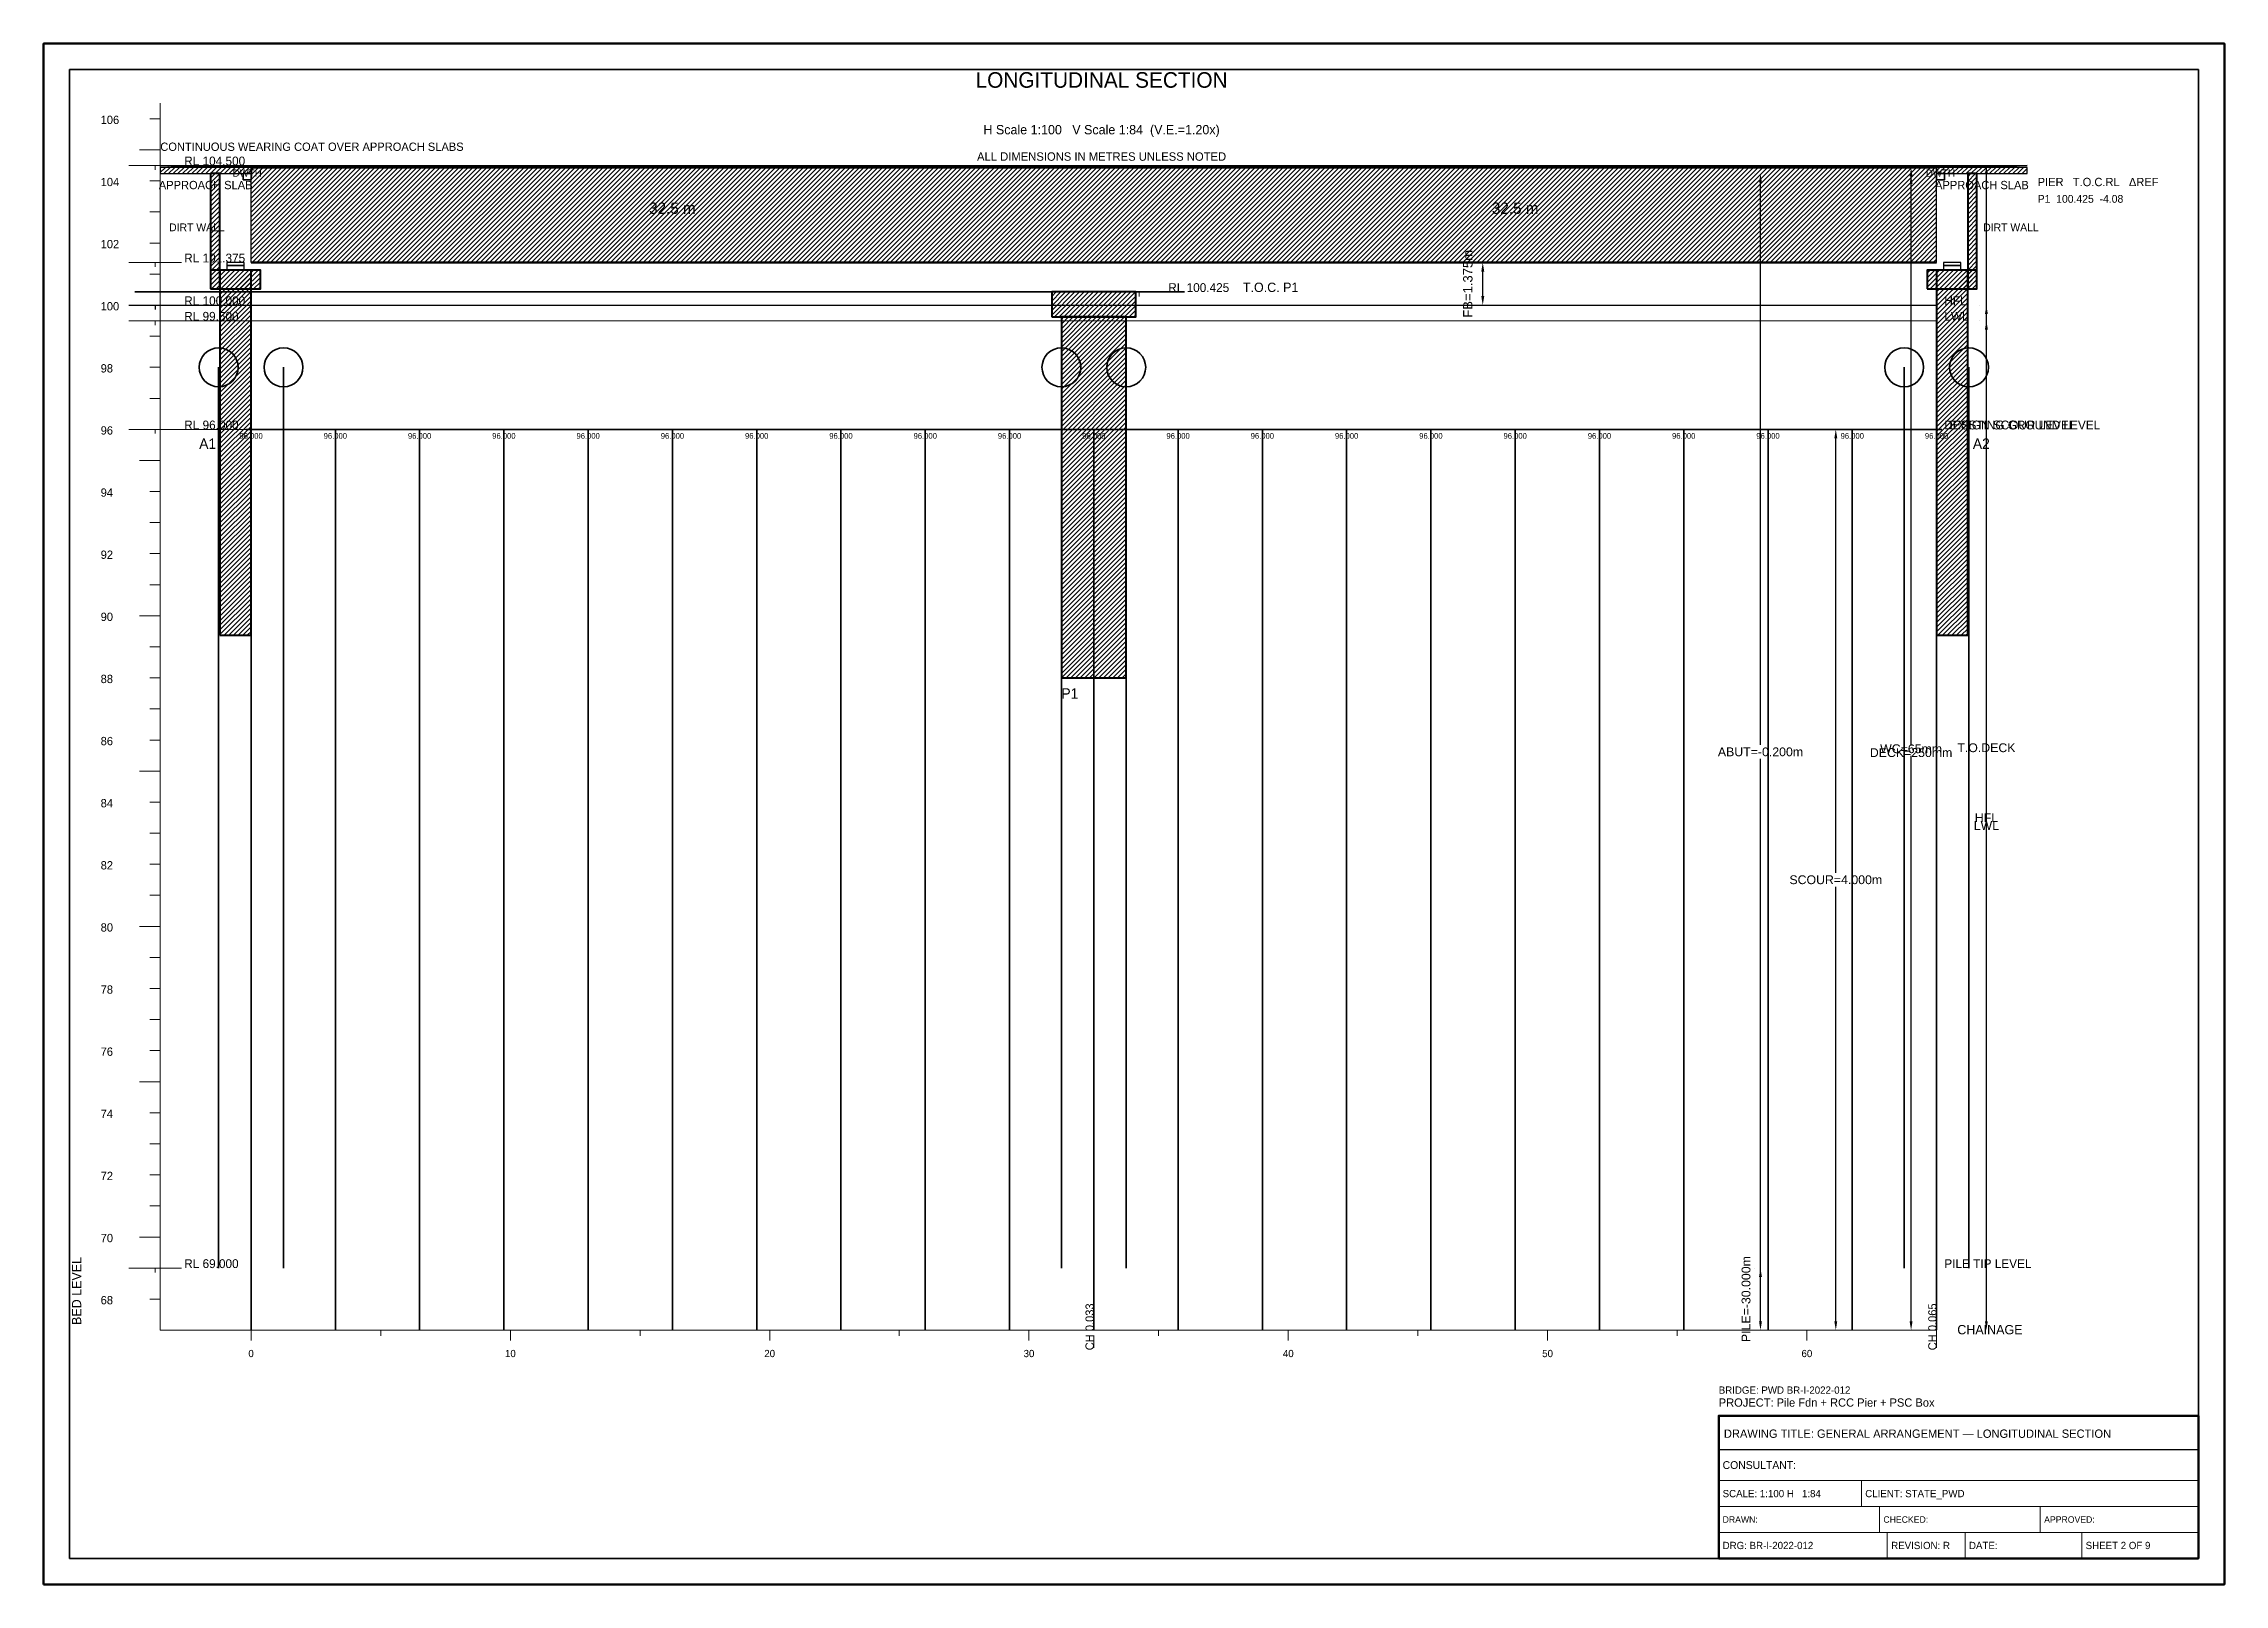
# Model space of a CAD drawing. Header units: metres. Extents: x 0 to 841, y 0 to 594.
import ezdxf
from ezdxf.enums import TextEntityAlignment as Align

# ---------------------------------------------------------------- set-up
doc = ezdxf.new("R2010")
doc.units = ezdxf.units.M
doc.linetypes.add('DASHED', pattern=[0.5, 0.375, -0.125])
doc.linetypes.add('DASHED2', pattern=[0.25, 0.1875, -0.0625])
for name, color, linetype, lineweight in [('ABUT-PROF', 4, 'Continuous', 50), ('BORDER-INNER', 7, 'Continuous', 35), ('BORDER-OUTER', 7, 'Continuous', 70), ('CIVIL-CHAINAGE', 7, 'Continuous', 18), ('CIVIL-GROUND', 3, 'Continuous', 35), ('CIVIL-HFL', 5, 'DASHED', 25), ('CIVIL-LWL', 4, 'DASHED', 18), ('CIVIL-ROAD', 7, 'Continuous', 25), ('CIVIL-SCOUR', 1, 'DASHED2', 18), ('DIM-CHAINAGE', 3, 'Continuous', 18), ('DIM-LEVEL', 3, 'Continuous', 18), ('DIM-LINEAR', 3, 'Continuous', 18), ('FOUND-PILE', 4, 'Continuous', 35), ('STRUC-HATCHING', 8, 'Continuous', 18), ('STRUC-SECTION', 2, 'Continuous', 35), ('SUB-ABUT', 3, 'Continuous', 35), ('SUB-BEARING', 5, 'Continuous', 25), ('SUB-DIRT-WALL', 3, 'Continuous', 35), ('SUB-PIER', 2, 'Continuous', 35), ('SUPER-DECK', 2, 'Continuous', 50), ('SUPER-WEARING', 8, 'Continuous', 25), ('TEXT-GENERAL', 7, 'Continuous', 18), ('TEXT-HEADER', 7, 'Continuous', 25), ('TEXT-LEVEL', 5, 'Continuous', 18), ('TEXT-SPEC', 7, 'Continuous', 13), ('TEXT-TITLE', 7, 'Continuous', 25), ('TITLEBLK-BOX', 7, 'Continuous', 50), ('TITLEBLK-TEXT', 7, 'Continuous', 18)]:
    doc.layers.add(name, color=color, linetype=linetype, lineweight=lineweight)
doc.styles.add('BRIDGE_STD', font='Arial.ttf')
doc.dimstyles.new('pmb100', dxfattribs={"dimtxt": 2.5, "dimasz": 0.9375, "dimexe": 2.5, "dimexo": 2.5, "dimtad": 0, "dimtih": 1, "dimdec": 0, "dimtxsty": 'BRIDGE_STD', "dimcen": 2.5, "dimazin": 3, "dimtfac": 1, "dimtmove": 0, "dimatfit": 3})

msp = doc.modelspace()

# ---------------------------------------------------------------- hatches: boundary and pattern name
at = {"layer": 'STRUC-HATCHING'}
h = msp.add_hatch(dxfattribs=at)
h.set_pattern_fill('ANSI31', scale=0.4)
h.paths.add_polyline_path([(45, 543.88), (80, 543.88), (80, 546.27), (45, 546.27)])
h = msp.add_hatch(dxfattribs=at)
h.set_pattern_fill('ANSI31', scale=0.4)
h.paths.add_polyline_path([(64.41, 499.45), (68, 499.45), (68, 543.88), (64.41, 543.88)])
h = msp.add_hatch(dxfattribs=at)
h.set_pattern_fill('ANSI31', scale=0.4)
h.paths.add_polyline_path([(80, 509.63), (730, 509.63), (730, 546.27), (80, 546.27)])
h = msp.add_hatch(dxfattribs=at)
h.set_pattern_fill('ANSI31', scale=0.4)
h.paths.add_polyline_path([(730, 543.88), (765, 543.88), (765, 546.27), (730, 546.27)])
h = msp.add_hatch(dxfattribs=at)
h.set_pattern_fill('ANSI31', scale=0.4)
h.paths.add_polyline_path([(742, 499.45), (745.59, 499.45), (745.59, 543.88), (742, 543.88)])
h = msp.add_hatch(dxfattribs=at)
h.set_pattern_fill('ANSI31', scale=0.4)
h.paths.add_polyline_path([(64.41, 499.45), (83.59, 499.45), (83.59, 506.64), (64.41, 506.64)])
h = msp.add_hatch(dxfattribs=at)
h.set_pattern_fill('ANSI31', scale=0.4)
h.paths.add_polyline_path([(68, 365.93), (80, 365.93), (80, 506.64), (68, 506.64)])
h = msp.add_hatch(dxfattribs=at)
h.set_pattern_fill('ANSI31', scale=0.4)
h.paths.add_polyline_path([(726.41, 499.45), (745.59, 499.45), (745.59, 506.64), (726.41, 506.64)])
h = msp.add_hatch(dxfattribs=at)
h.set_pattern_fill('ANSI31', scale=0.4)
h.paths.add_polyline_path([(730, 365.93), (742, 365.93), (742, 506.64), (730, 506.64)])
h = msp.add_hatch(dxfattribs=at)
h.set_pattern_fill('ANSI31', scale=0.4)
h.paths.add_polyline_path([(388.75, 488.67), (421.25, 488.67), (421.25, 498.25), (388.75, 498.25)])
h = msp.add_hatch(dxfattribs=at)
h.set_pattern_fill('ANSI31', scale=0.4)
h.paths.add_polyline_path([(392.5, 349.47), (417.5, 349.47), (417.5, 488.67), (392.5, 488.67)])
at = {"layer": 'SUPER-WEARING'}
h = msp.add_hatch(dxfattribs=at)
h.set_pattern_fill('SOLID')
h.paths.add_polyline_path([(45, 547.05), (765, 547.05), (752, 546.27), (58, 546.27)])

# ---------------------------------------------------------------- linework, layer by layer
at = {"layer": 'ABUT-PROF', "lineweight": 35}
for points in [[(77, 541.48), (80, 541.48), (80, 543.88), (77, 543.88), (77, 541.48)], [(730, 541.48), (733, 541.48), (733, 543.88), (730, 543.88), (730, 541.48)]]:
    msp.add_lwpolyline(points, dxfattribs=at)
at = {"layer": 'BORDER-INNER'}
msp.add_lwpolyline([(10, 10), (831, 10), (831, 584), (10, 584), (10, 10)], dxfattribs=at)
at = {"layer": 'BORDER-OUTER'}
msp.add_lwpolyline([(0, 0), (841, 0), (841, 594), (0, 594), (0, 0)], dxfattribs=at)
at = {"layer": 'CIVIL-CHAINAGE'}
for p, q in [((45, 98), (730, 98)), ((80, 98), (80, 94)), ((130, 98), (130, 95.8)), ((180, 98), (180, 94)), ((230, 98), (230, 95.8)), ((280, 98), (280, 94)), ((330, 98), (330, 95.8)), ((380, 98), (380, 94)), ((405, 96), (405, 91.2)), ((430, 98), (430, 95.8)), ((480, 98), (480, 94)), ((530, 98), (530, 95.8)), ((580, 98), (580, 94)), ((630, 98), (630, 95.8)), ((680, 98), (680, 94)), ((730, 98), (730, 95.8)), ((730, 96), (730, 91.2))]:
    msp.add_line(p, q, dxfattribs=at)
at = {"layer": 'CIVIL-GROUND', "color": 3}
for p, q in [((78, 445.27), (82, 445.27)), ((110.5, 445.27), (114.5, 445.27)), ((143, 445.27), (147, 445.27)), ((175.5, 445.27), (179.5, 445.27)), ((208, 445.27), (212, 445.27)), ((240.5, 445.27), (244.5, 445.27)), ((273, 445.27), (277, 445.27)), ((305.5, 445.27), (309.5, 445.27)), ((338, 445.27), (342, 445.27)), ((370.5, 445.27), (374.5, 445.27)), ((403, 445.27), (407, 445.27)), ((435.5, 445.27), (439.5, 445.27)), ((468, 445.27), (472, 445.27)), ((500.5, 445.27), (504.5, 445.27)), ((533, 445.27), (537, 445.27)), ((565.5, 445.27), (569.5, 445.27)), ((598, 445.27), (602, 445.27)), ((630.5, 445.27), (634.5, 445.27)), ((663, 445.27), (667, 445.27)), ((695.5, 445.27), (699.5, 445.27)), ((728, 445.27), (732, 445.27))]:
    msp.add_line(p, q, dxfattribs=at)
at = {"layer": 'CIVIL-GROUND', "color": 8, "linetype": 'DASHED2'}
for p, q in [((80, 445.27), (80, 98)), ((112.5, 445.27), (112.5, 98)), ((145, 445.27), (145, 98)), ((177.5, 445.27), (177.5, 98)), ((210, 445.27), (210, 98)), ((242.5, 445.27), (242.5, 98)), ((275, 445.27), (275, 98)), ((307.5, 445.27), (307.5, 98)), ((340, 445.27), (340, 98)), ((372.5, 445.27), (372.5, 98)), ((405, 445.27), (405, 98)), ((437.5, 445.27), (437.5, 98)), ((470, 445.27), (470, 98)), ((502.5, 445.27), (502.5, 98)), ((535, 445.27), (535, 98)), ((567.5, 445.27), (567.5, 98)), ((600, 445.27), (600, 98)), ((632.5, 445.27), (632.5, 98)), ((665, 445.27), (665, 98)), ((697.5, 445.27), (697.5, 98)), ((730, 445.27), (730, 98))]:
    msp.add_line(p, q, dxfattribs=at)
at = {"layer": 'CIVIL-GROUND', "color": 3}
msp.add_lwpolyline([(80, 445.27), (112.5, 445.27), (145, 445.27), (177.5, 445.27), (210, 445.27), (242.5, 445.27), (275, 445.27), (307.5, 445.27), (340, 445.27), (372.5, 445.27), (405, 445.27), (437.5, 445.27), (470, 445.27), (502.5, 445.27), (535, 445.27), (567.5, 445.27), (600, 445.27), (632.5, 445.27), (665, 445.27), (697.5, 445.27), (730, 445.27)], dxfattribs=at)
at = {"layer": 'CIVIL-HFL'}
for p, q in [((32.8, 493.16), (53.2, 493.16)), ((43, 493.16), (43, 491.46))]:
    msp.add_line(p, q, dxfattribs=at)
at = {"layer": 'CIVIL-HFL', "color": 5}
msp.add_line((45, 493.16), (730, 493.16), dxfattribs=at)
at = {"layer": 'CIVIL-LWL'}
for p, q in [((32.8, 487.18), (53.2, 487.18)), ((43, 487.18), (43, 485.48))]:
    msp.add_line(p, q, dxfattribs=at)
at = {"layer": 'CIVIL-LWL', "color": 4}
msp.add_line((45, 487.18), (730, 487.18), dxfattribs=at)
at = {"layer": 'CIVIL-ROAD', "lineweight": 25}
for points in [[(45, 543.88), (80, 543.88), (80, 546.27), (45, 546.27), (45, 543.88)], [(730, 543.88), (765, 543.88), (765, 546.27), (730, 546.27), (730, 543.88)]]:
    msp.add_lwpolyline(points, dxfattribs=at)
at = {"layer": 'CIVIL-SCOUR'}
for p, q in [((32.8, 445.27), (53.2, 445.27)), ((43, 445.27), (43, 443.57))]:
    msp.add_line(p, q, dxfattribs=at)
at = {"layer": 'CIVIL-SCOUR', "color": 1}
msp.add_line((45, 445.27), (730, 445.27), dxfattribs=at)
at = {"layer": 'DIM-LEVEL'}
for p, q in [((41, 565.01), (45, 565.01)), ((45, 98), (45, 571)), ((32.8, 547.05), (53.2, 547.05)), ((37, 553.04), (45, 553.04)), ((43, 547.05), (43, 545.35)), ((41, 541.06), (45, 541.06)), ((41, 529.09), (45, 529.09)), ((41, 517.11), (45, 517.11)), ((32.8, 509.63), (53.2, 509.63)), ((41, 505.14), (45, 505.14)), ((43, 509.63), (43, 507.93)), ((412.3, 498.25), (432.7, 498.25)), ((422.5, 498.25), (422.5, 496.55)), ((37, 493.16), (45, 493.16)), ((41, 481.19), (45, 481.19)), ((41, 469.22), (45, 469.22)), ((41, 457.24), (45, 457.24)), ((41, 445.27), (45, 445.27)), ((37, 433.29), (45, 433.29)), ((41, 421.32), (45, 421.32)), ((41, 409.34), (45, 409.34)), ((41, 397.37), (45, 397.37)), ((41, 385.39), (45, 385.39)), ((37, 373.42), (45, 373.42)), ((41, 361.44), (45, 361.44)), ((41, 349.47), (45, 349.47)), ((41, 337.49), (45, 337.49)), ((41, 325.52), (45, 325.52)), ((37, 313.54), (45, 313.54)), ((41, 301.57), (45, 301.57)), ((41, 289.59), (45, 289.59)), ((41, 277.62), (45, 277.62)), ((41, 265.65), (45, 265.65)), ((37, 253.67), (45, 253.67)), ((41, 241.7), (45, 241.7)), ((41, 229.72), (45, 229.72)), ((41, 217.75), (45, 217.75)), ((41, 205.77), (45, 205.77)), ((37, 193.8), (45, 193.8)), ((41, 181.82), (45, 181.82)), ((41, 169.85), (45, 169.85)), ((41, 157.87), (45, 157.87)), ((41, 145.9), (45, 145.9)), ((37, 133.92), (45, 133.92)), ((32.8, 121.95), (53.2, 121.95)), ((41, 121.95), (45, 121.95)), ((43, 121.95), (43, 120.25)), ((41, 109.97), (45, 109.97))]:
    msp.add_line(p, q, dxfattribs=at)
at = {"layer": 'FOUND-PILE', "lineweight": 35}
for p, q in [((67.5, 469.22), (67.5, 121.95)), ((92.5, 469.22), (92.5, 121.95)), ((392.5, 469.22), (392.5, 121.95)), ((417.5, 469.22), (417.5, 121.95)), ((717.5, 469.22), (717.5, 121.95)), ((742.5, 469.22), (742.5, 121.95))]:
    msp.add_line(p, q, dxfattribs=at)
at = {"layer": 'FOUND-PILE'}
for centre in [(67.5, 469.22), (92.5, 469.22), (392.5, 469.22), (417.5, 469.22), (717.5, 469.22), (742.5, 469.22)]:
    msp.add_circle(centre, 7.5, dxfattribs=at)
at = {"layer": 'STRUC-SECTION', "color": 8, "linetype": 'DASHED'}
msp.add_line((440, 498.25), (35, 498.25), dxfattribs=at)
at = {"layer": 'SUB-ABUT', "lineweight": 40}
for points in [[(64.41, 499.45), (83.59, 499.45), (83.59, 506.64), (64.41, 506.64), (64.41, 499.45)], [(68, 365.93), (80, 365.93), (80, 506.64), (68, 506.64), (68, 365.93)], [(726.41, 499.45), (745.59, 499.45), (745.59, 506.64), (726.41, 506.64), (726.41, 499.45)], [(730, 365.93), (742, 365.93), (742, 506.64), (730, 506.64), (730, 365.93)]]:
    msp.add_lwpolyline(points, dxfattribs=at)
at = {"layer": 'SUB-ABUT', "lineweight": 30}
for points in [[(70.7, 506.64), (77.3, 506.64), (77.3, 508.43), (70.7, 508.43), (70.7, 506.64)], [(732.7, 506.64), (739.3, 506.64), (739.3, 508.43), (732.7, 508.43), (732.7, 506.64)]]:
    msp.add_lwpolyline(points, dxfattribs=at)
at = {"layer": 'SUB-BEARING', "lineweight": 30}
for points in [[(70.7, 508.43), (77.3, 508.43), (77.3, 509.63), (70.7, 509.63), (70.7, 508.43)], [(732.7, 508.43), (739.3, 508.43), (739.3, 509.63), (732.7, 509.63), (732.7, 508.43)]]:
    msp.add_lwpolyline(points, dxfattribs=at)
at = {"layer": 'SUB-DIRT-WALL', "lineweight": 40}
for points in [[(64.41, 499.45), (68, 499.45), (68, 543.88), (64.41, 543.88), (64.41, 499.45)], [(742, 499.45), (745.59, 499.45), (745.59, 543.88), (742, 543.88), (742, 499.45)]]:
    msp.add_lwpolyline(points, dxfattribs=at)
at = {"layer": 'SUB-PIER', "lineweight": 40}
for points in [[(388.75, 488.67), (421.25, 488.67), (421.25, 498.25), (388.75, 498.25), (388.75, 488.67)], [(392.5, 349.47), (417.5, 349.47), (417.5, 488.67), (392.5, 488.67), (392.5, 349.47)]]:
    msp.add_lwpolyline(points, dxfattribs=at)
at = {"layer": 'SUPER-DECK'}
for p, q in [((80, 546.27), (730, 546.27)), ((80, 509.63), (730, 509.63))]:
    msp.add_line(p, q, dxfattribs=at)
at = {"layer": 'SUPER-DECK', "lineweight": 25}
for p, q in [((80, 509.63), (80, 546.27)), ((730, 509.63), (730, 546.27))]:
    msp.add_line(p, q, dxfattribs=at)
at = {"layer": 'SUPER-WEARING', "lineweight": 25}
msp.add_lwpolyline([(45, 547.05), (765, 547.05), (752, 546.27), (58, 546.27), (45, 547.05)], dxfattribs=at)
at = {"layer": 'TITLEBLK-BOX', "lineweight": 50}
msp.add_lwpolyline([(646, 10), (831, 10), (831, 65), (646, 65), (646, 10)], dxfattribs=at)
at = {"layer": 'TITLEBLK-BOX', "lineweight": 30}
msp.add_lwpolyline([(646, 52), (831, 52), (831, 65), (646, 65), (646, 52)], dxfattribs=at)
at = {"layer": 'TITLEBLK-BOX', "lineweight": 18}
for points in [[(646, 40), (831, 40), (831, 52), (646, 52), (646, 40)], [(646, 30), (701, 30), (701, 40), (646, 40), (646, 30)], [(701, 30), (831, 30), (831, 40), (701, 40), (701, 30)], [(646, 20), (708, 20), (708, 30), (646, 30), (646, 20)], [(708, 20), (770, 20), (770, 30), (708, 30), (708, 20)], [(770, 20), (831, 20), (831, 30), (770, 30), (770, 20)], [(646, 10), (711, 10), (711, 20), (646, 20), (646, 10)], [(711, 10), (741, 10), (741, 20), (711, 20), (711, 10)], [(741, 10), (786, 10), (786, 20), (741, 20), (741, 10)], [(786, 10), (831, 10), (831, 20), (786, 20), (786, 10)]]:
    msp.add_lwpolyline(points, dxfattribs=at)

# ---------------------------------------------------------------- texts
at = {"layer": 'CIVIL-GROUND', "color": 3}
msp.add_text('EXISTING GROUND LEVEL', height=3.4, dxfattribs=at).set_placement((735, 445.27))
at = {"layer": 'CIVIL-HFL', "color": 5}
msp.add_text('HFL', height=3.4, dxfattribs=at).set_placement((733, 493.16))
at = {"layer": 'CIVIL-LWL', "color": 4}
msp.add_text('LWL', height=3.4, dxfattribs=at).set_placement((733, 487.18))
at = {"layer": 'CIVIL-SCOUR', "color": 1}
msp.add_text('DESIGN SCOUR LEVEL', height=3.4, dxfattribs=at).set_placement((733, 445.27))
at = {"layer": 'DIM-CHAINAGE'}
for s, p in [('CH 0.033', (405, 90.24)), ('CH 0.065', (730, 90.24))]:
    msp.add_text(s, height=3.2, rotation=90, dxfattribs=at).set_placement(p)
at = {"layer": 'TEXT-GENERAL'}
for p in [(242.5, 528.34), (567.5, 528.34)]:
    msp.add_text('32.5 m', height=4.4, dxfattribs=at).set_placement(p, align=Align.CENTER)
for s, height, p in [('A1', 4, (60, 437.78)), ('A2', 4, (744, 437.78)), ('P1', 4, (392.5, 341.47)), ('PILE TIP LEVEL', 3.4, (733, 121.95))]:
    msp.add_text(s, height=height, dxfattribs=at).set_placement(p)
at = {"layer": 'TEXT-HEADER'}
msp.add_text('LONGITUDINAL SECTION', height=6, dxfattribs=at).set_placement((408, 576.99), align=Align.CENTER)
for s, height, p in [('PIER   T.O.C.RL   ΔREF', 3.2, (769, 539.05)), ('T.O.C. P1', 3.6, (462.5, 498.25))]:
    msp.add_text(s, height=height, dxfattribs=at).set_placement(p)
at = {"layer": 'TEXT-LEVEL'}
for s, height, p in [('106', 3.2, (22, 563.01)), ('RL 104.500', 3.4, (54.22, 547.05)), ('104', 3.2, (22, 539.06)), ('102', 3.2, (22, 515.11)), ('RL 101.375', 3.4, (54.22, 509.63)), ('RL 100.000', 3.4, (54.22, 493.16)), ('RL 100.425', 3.4, (433.72, 498.25)), ('100', 3.2, (22, 491.16)), ('RL 99.500', 3.4, (54.22, 487.18)), ('98', 3.2, (22, 467.22)), ('96', 3.2, (22, 443.27)), ('RL 96.000', 3.4, (54.22, 445.27)), ('94', 3.2, (22, 419.32)), ('92', 3.2, (22, 395.37)), ('90', 3.2, (22, 371.42)), ('88', 3.2, (22, 347.47)), ('86', 3.2, (22, 323.52)), ('84', 3.2, (22, 299.57)), ('82', 3.2, (22, 275.62)), ('80', 3.2, (22, 251.67)), ('78', 3.2, (22, 227.72)), ('76', 3.2, (22, 203.77)), ('74', 3.2, (22, 179.82)), ('72', 3.2, (22, 155.87)), ('70', 3.2, (22, 131.92)), ('RL 69.000', 3.4, (54.22, 121.95)), ('68', 3.2, (22, 107.97)), ('CHAINAGE', 3.6, (738, 96.4))]:
    msp.add_text(s, height=height, dxfattribs=at).set_placement(p)
at = {"layer": 'TEXT-LEVEL', "color": 8}
for p in [(80, 441.67), (112.5, 441.67), (145, 441.67), (177.5, 441.67), (210, 441.67), (242.5, 441.67), (275, 441.67), (307.5, 441.67), (340, 441.67), (372.5, 441.67), (405, 441.67), (437.5, 441.67), (470, 441.67), (502.5, 441.67), (535, 441.67), (567.5, 441.67), (600, 441.67), (632.5, 441.67), (665, 441.67), (697.5, 441.67), (730, 441.67)]:
    msp.add_text('96.000', height=2.2, dxfattribs=at).set_placement(p, align=Align.CENTER)
at = {"layer": 'TEXT-LEVEL'}
msp.add_text('BED LEVEL', height=3.6, rotation=90, dxfattribs=at).set_placement((14.5, 100))
for s, p in [('0', (80, 87.6)), ('10', (180, 87.6)), ('20', (280, 87.6)), ('30', (380, 87.6)), ('40', (480, 87.6)), ('50', (580, 87.6)), ('60', (680, 87.6))]:
    msp.add_text(s, height=2.8, dxfattribs=at).set_placement(p, align=Align.CENTER)
at = {"layer": 'TEXT-SPEC', "color": 8}
for s, height, p in [('CONTINUOUS WEARING COAT OVER APPROACH SLABS', 3.2, (45, 552.65)), ('P1  100.425  -4.08', 3, (769, 532.65))]:
    msp.add_text(s, height=height, dxfattribs=at).set_placement(p)
at = {"layer": 'TEXT-SPEC'}
for s, height, p in [('H Scale 1:100   V Scale 1:84  (V.E.=1.20x)', 3.6, (408, 559.03)), ('APPROACH SLAB', 3.2, (62.5, 537.88)), ('APPROACH SLAB', 3.2, (747.5, 537.88))]:
    msp.add_text(s, height=height, dxfattribs=at).set_placement(p, align=Align.CENTER)
at = {"layer": 'TEXT-SPEC', "color": 8}
msp.add_text('ALL DIMENSIONS IN METRES UNLESS NOTED', height=3.24, dxfattribs=at).set_placement((408, 548.85), align=Align.CENTER)
at = {"layer": 'TEXT-SPEC', "color": 4}
for p in [(78.5, 542.68), (731.5, 542.68)]:
    msp.add_text('DWTH', height=2.8, dxfattribs=at).set_placement(p, align=Align.CENTER)
at = {"layer": 'TEXT-SPEC'}
for p in [(48.41, 521.66), (747.99, 521.66)]:
    msp.add_text('DIRT WALL', height=3, dxfattribs=at).set_placement(p)
at = {"layer": 'TEXT-TITLE'}
for s, p in [('PROJECT: Pile Fdn + RCC Pier + PSC Box', (646, 68.5)), ('DRAWING TITLE: GENERAL ARRANGEMENT — LONGITUDINAL SECTION', (648, 56.5))]:
    msp.add_text(s, height=3.2, dxfattribs=at).set_placement(p)
at = {"layer": 'TITLEBLK-TEXT'}
for s, height, p in [('BRIDGE: PWD BR-I-2022-012', 2.8, (646, 73.5)), ('CONSULTANT: ', 3, (647.5, 44.5)), ('SCALE: 1:100 H   1:84', 2.8, (647.5, 33.6)), ('CLIENT: STATE_PWD', 2.8, (702.5, 33.6)), ('DRAWN: ', 2.5, (647.5, 23.75)), ('CHECKED: ', 2.5, (709.5, 23.75)), ('APPROVED: ', 2.5, (771.5, 23.75)), ('DRG: BR-I-2022-012', 2.8, (647.5, 13.6)), ('REVISION: R', 2.8, (712.5, 13.6)), ('DATE: ', 2.8, (742.5, 13.6)), ('SHEET 2 OF 9', 2.8, (787.5, 13.6))]:
    msp.add_text(s, height=height, dxfattribs=at).set_placement(p)

# ---------------------------------------------------------------- dimensions: what is measured, and where the dimension line sits
at = {"layer": 'DIM-LINEAR'}
for base, p1, p2, text, override in [((749.22, 98), (749.22, 98), (749.22, 547.05), 'T.O.DECK', {"dimtxt": 3.4, "dimasz": 3.4, "dimgap": 1.36, "dimclrt": 3}), ((662.1, 98), (662.1, 98), (662.1, 543.88), 'ABUT=-0.200m', {"dimtxt": 3.4, "dimasz": 3.4, "dimgap": 1.36, "dimclrt": 3}), ((720.18, 98), (720.18, 98), (720.18, 543.28), 'DECK=250mm', {"dimtxt": 3.4, "dimasz": 3.4, "dimgap": 1.36, "dimclrt": 3}), ((720.18, 98), (720.18, 98), (720.18, 546.27), 'WC=65mm', {"dimtxt": 3.4, "dimasz": 3.4, "dimgap": 1.36, "dimclrt": 3}), ((555, 493.16), (535, 493.16), (535, 509.63), 'FB=1.375m', {"dimtxt": 3.6, "dimasz": 3.6, "dimgap": 1.44, "dimclrt": 3}), ((749.22, 98), (749.22, 98), (749.22, 493.16), 'HFL', {"dimtxt": 3.4, "dimasz": 3.4, "dimgap": 1.36, "dimclrt": 3}), ((749.22, 98), (749.22, 98), (749.22, 487.18), 'LWL', {"dimtxt": 3.4, "dimasz": 3.4, "dimgap": 1.36, "dimclrt": 3}), ((691.14, 98), (691.14, 98), (691.14, 445.27), 'SCOUR=4.000m', {"dimtxt": 3.4, "dimasz": 3.4, "dimgap": 1.36, "dimclrt": 3}), ((662.1, 98), (662.1, 98), (662.1, 121.95), 'PILE=-30.000m', {"dimtxt": 3.4, "dimasz": 3.4, "dimgap": 1.36, "dimclrt": 3})]:
    msp.add_linear_dim(base=base, p1=p1, p2=p2, angle=90, text=text, dimstyle='pmb100', override=override, dxfattribs=at).render()

doc.saveas('drawing.dxf')
